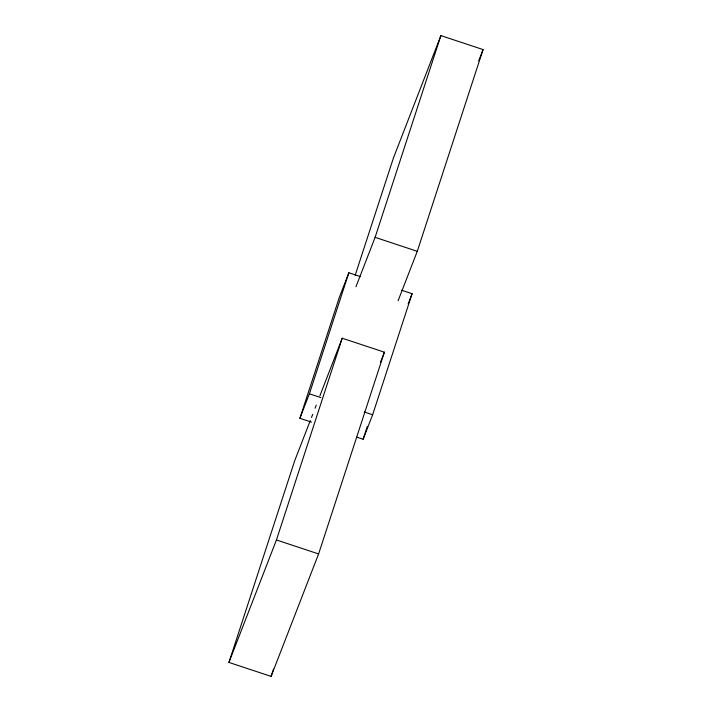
<?xml version="1.0" encoding="UTF-8"?>
<svg xmlns="http://www.w3.org/2000/svg" width="712" height="712" viewBox="0 0 712 712"><rect width="100%" height="100%" fill="white"/><g stroke="black" fill="none" stroke-linecap="round" stroke-linejoin="round"><path stroke-width="1.07" d="M311.491 422.136L299.894 418.291L339.366 297.242L348.862 272.749L360.459 276.594M299.894 418.291L309.391 393.798L348.862 272.749M319.875 395.845L342.223 338.218L384.382 352.191L318.602 553.936L271.103 676.4L228.935 662.427L294.724 460.682L310.29 420.552M355.172 275.313L393.398 158.064L440.897 35.6L483.065 49.573L417.276 251.318L398.115 300.713M228.935 662.427L276.443 539.963L342.223 338.218M355.955 286.74L375.117 237.345L440.897 35.6M271.103 676.4L273.515 669.004M356.81 437.15L363.138 439.251L367.258 426.622M363.138 439.251L372.634 414.758L412.106 293.709L401.568 290.211M311.491 417.463L312.684 414.375M315.078 408.198L316.279 405.11M478.669 60.894L483.065 49.573M380.395 362.479L384.382 352.191M408.145 303.917L412.106 293.709M375.117 237.345L417.276 251.318M309.391 393.798L320.987 397.643M364.206 411.963L372.634 414.758M276.443 539.963L318.602 553.936"/></g></svg>
